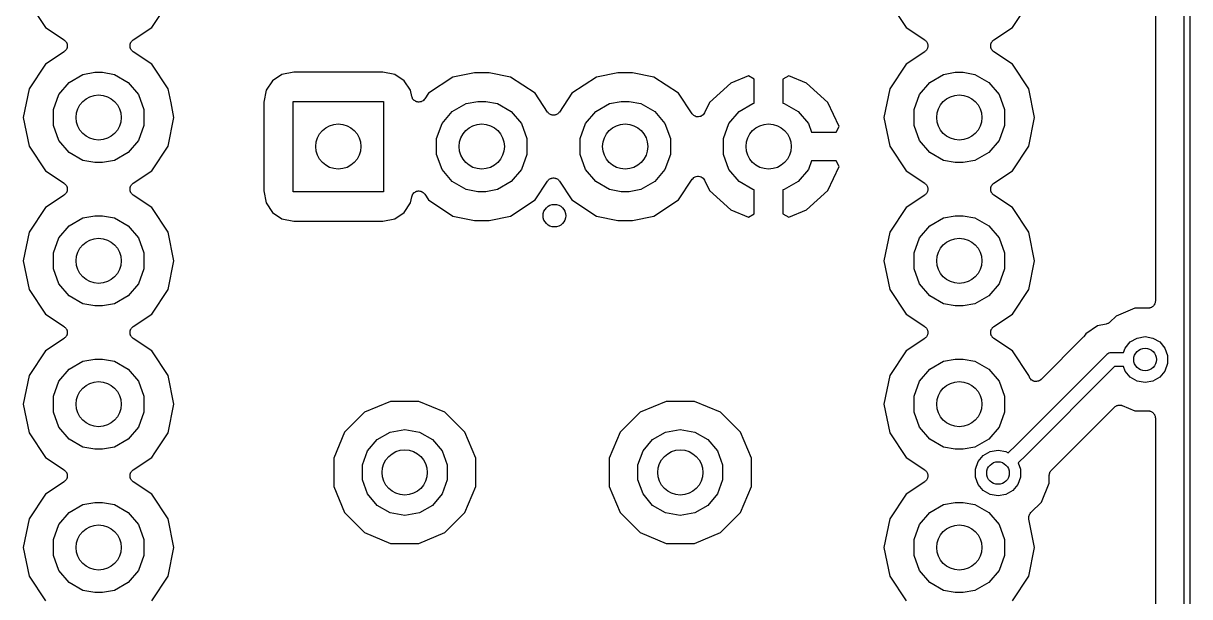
# Model space of a CAD drawing. Extents: x 202.7 to 262.5, y -125.5 to -33.7.
# Drawn here: x 241.85 to 262.5, y -100.9 to -90.74 of the extents above; entities that cross this region are included whole.
import ezdxf

# ---------------------------------------------------------------- set-up
doc = ezdxf.new("R2010")
doc.units = 0
doc.header["$MEASUREMENT"] = 0
doc.layers.add('BLACK', color=7, linetype='CONTINUOUS')

msp = doc.modelspace()

# ---------------------------------------------------------------- linework, layer by layer
at = {"layer": 'BLACK', "linetype": 'CONTINUOUS'}
for p, q in [((262.5, -43.7456), (262.5, -115.804)), ((262.4, -115.754), (262.4, -43.7949)), ((261.892, -72.517), (261.892, -95.6645)), ((241.948, -90.3804), (242.237, -90.813)), ((244.123, -90.813), (244.412, -90.3804)), ((257.188, -90.3804), (257.477, -90.813)), ((259.363, -90.813), (259.652, -90.3804)), ((242.237, -90.813), (242.568, -91.0344)), ((243.792, -91.0344), (244.123, -90.813)), ((257.477, -90.813), (257.808, -91.0344)), ((259.032, -91.0344), (259.363, -90.813)), ((242.568, -91.0344), (242.578, -91.044)), ((242.578, -91.044), (242.589, -91.0522)), ((242.589, -91.0522), (242.594, -91.0591)), ((242.594, -91.0591), (242.6, -91.0649)), ((242.6, -91.0649), (242.606, -91.0773)), ((242.606, -91.0773), (242.614, -91.0889)), ((243.746, -91.0889), (243.754, -91.0773)), ((243.754, -91.0773), (243.76, -91.0649)), ((243.76, -91.0649), (243.766, -91.0591)), ((243.766, -91.0591), (243.771, -91.0522)), ((243.771, -91.0522), (243.782, -91.044)), ((243.782, -91.044), (243.792, -91.0344)), ((257.808, -91.0344), (257.818, -91.044)), ((257.818, -91.044), (257.829, -91.0522)), ((257.829, -91.0522), (257.834, -91.0591)), ((257.834, -91.0591), (257.84, -91.0649)), ((257.84, -91.0649), (257.846, -91.0773)), ((257.846, -91.0773), (257.854, -91.0889)), ((258.986, -91.0889), (258.994, -91.0773)), ((258.994, -91.0773), (259, -91.0649)), ((259, -91.0649), (259.006, -91.0591)), ((259.006, -91.0591), (259.011, -91.0522)), ((259.011, -91.0522), (259.022, -91.044)), ((259.022, -91.044), (259.032, -91.0344)), ((242.568, -91.2456), (242.237, -91.467)), ((242.578, -91.236), (242.568, -91.2456)), ((242.589, -91.2278), (242.578, -91.236)), ((242.594, -91.2209), (242.589, -91.2278)), ((242.6, -91.2151), (242.594, -91.2209)), ((242.606, -91.2027), (242.6, -91.2151)), ((242.614, -91.1911), (242.606, -91.2027)), ((242.614, -91.0889), (242.616, -91.097)), ((242.616, -91.183), (242.614, -91.1911)), ((242.616, -91.097), (242.62, -91.1045)), ((242.62, -91.1755), (242.616, -91.183)), ((242.62, -91.1045), (242.621, -91.1182)), ((242.621, -91.1618), (242.62, -91.1755)), ((242.621, -91.1182), (242.624, -91.1317)), ((242.624, -91.1483), (242.621, -91.1618)), ((242.624, -91.1317), (242.624, -91.14)), ((242.624, -91.14), (242.624, -91.1483)), ((243.736, -91.1317), (243.739, -91.1182)), ((243.736, -91.14), (243.736, -91.1317)), ((243.736, -91.1483), (243.736, -91.14)), ((243.739, -91.1618), (243.736, -91.1483)), ((243.739, -91.1182), (243.74, -91.1045)), ((243.74, -91.1755), (243.739, -91.1618)), ((243.74, -91.1045), (243.744, -91.097)), ((243.744, -91.183), (243.74, -91.1755)), ((243.744, -91.097), (243.746, -91.0889)), ((243.746, -91.1911), (243.744, -91.183)), ((243.754, -91.2027), (243.746, -91.1911)), ((243.76, -91.2151), (243.754, -91.2027)), ((243.766, -91.2209), (243.76, -91.2151)), ((243.771, -91.2278), (243.766, -91.2209)), ((243.782, -91.236), (243.771, -91.2278)), ((243.792, -91.2456), (243.782, -91.236)), ((244.123, -91.467), (243.792, -91.2456)), ((257.808, -91.2456), (257.477, -91.467)), ((257.818, -91.236), (257.808, -91.2456)), ((257.829, -91.2278), (257.818, -91.236)), ((257.834, -91.2209), (257.829, -91.2278)), ((257.84, -91.2151), (257.834, -91.2209)), ((257.846, -91.2027), (257.84, -91.2151)), ((257.854, -91.1911), (257.846, -91.2027)), ((257.854, -91.0889), (257.856, -91.097)), ((257.856, -91.183), (257.854, -91.1911)), ((257.856, -91.097), (257.86, -91.1045)), ((257.86, -91.1755), (257.856, -91.183)), ((257.86, -91.1045), (257.861, -91.1182)), ((257.861, -91.1618), (257.86, -91.1755)), ((257.861, -91.1182), (257.864, -91.1317)), ((257.864, -91.1483), (257.861, -91.1618)), ((257.864, -91.1317), (257.864, -91.14)), ((257.864, -91.14), (257.864, -91.1483)), ((258.976, -91.1317), (258.979, -91.1182)), ((258.976, -91.14), (258.976, -91.1317)), ((258.976, -91.1483), (258.976, -91.14)), ((258.979, -91.1618), (258.976, -91.1483)), ((258.979, -91.1182), (258.98, -91.1045)), ((258.98, -91.1755), (258.979, -91.1618)), ((258.98, -91.1045), (258.984, -91.097)), ((258.984, -91.183), (258.98, -91.1755)), ((258.984, -91.097), (258.986, -91.0889)), ((258.986, -91.1911), (258.984, -91.183)), ((258.994, -91.2027), (258.986, -91.1911)), ((259, -91.2151), (258.994, -91.2027)), ((259.006, -91.2209), (259, -91.2151)), ((259.011, -91.2278), (259.006, -91.2209)), ((259.022, -91.236), (259.011, -91.2278)), ((259.032, -91.2456), (259.022, -91.236)), ((259.363, -91.467), (259.032, -91.2456)), ((242.237, -91.467), (241.948, -91.8996)), ((244.412, -91.8996), (244.123, -91.467)), ((257.477, -91.467), (257.188, -91.8996)), ((259.652, -91.8996), (259.363, -91.467)), ((242.658, -91.7877), (242.902, -91.6466)), ((242.902, -91.6466), (243.11, -91.61)), ((243.11, -91.61), (243.25, -91.61)), ((243.25, -91.61), (243.458, -91.6466)), ((243.458, -91.6466), (243.702, -91.7877)), ((246.426, -91.6465), (246.258, -91.7588)), ((246.637, -91.6046), (246.426, -91.6465)), ((248.211, -91.6046), (246.637, -91.6046)), ((248.422, -91.6465), (248.211, -91.6046)), ((248.59, -91.7588), (248.422, -91.6465)), ((249.454, -91.6929), (249.021, -91.982)), ((249.835, -91.617), (249.454, -91.6929)), ((250.093, -91.617), (249.835, -91.617)), ((250.474, -91.6929), (250.093, -91.617)), ((250.907, -91.982), (250.474, -91.6929)), ((251.994, -91.6929), (251.561, -91.982)), ((252.375, -91.617), (251.994, -91.6929)), ((252.633, -91.617), (252.375, -91.617)), ((253.014, -91.6929), (252.633, -91.617)), ((253.447, -91.982), (253.014, -91.6929)), ((254.687, -91.6738), (254.376, -91.8029)), ((254.79, -91.7302), (254.687, -91.6738)), ((255.401, -91.6738), (255.298, -91.7302)), ((255.712, -91.8029), (255.401, -91.6738)), ((257.898, -91.7877), (258.142, -91.6466)), ((258.142, -91.6466), (258.35, -91.61)), ((258.35, -91.61), (258.49, -91.61)), ((258.49, -91.61), (258.698, -91.6466)), ((258.698, -91.6466), (258.942, -91.7877)), ((241.948, -91.8996), (241.846, -92.41)), ((242.476, -92.0038), (242.658, -91.7877)), ((243.702, -91.7877), (243.884, -92.0038)), ((244.462, -92.1498), (244.412, -91.8996)), ((246.258, -91.7588), (246.145, -91.9268)), ((248.703, -91.9268), (248.59, -91.7588)), ((254.376, -91.8029), (253.996, -92.147)), ((254.79, -92.1574), (254.79, -91.7302)), ((255.298, -91.7302), (255.298, -92.1574)), ((256.092, -92.147), (255.712, -91.8029)), ((257.188, -91.8996), (257.086, -92.41)), ((257.716, -92.0038), (257.898, -91.7877)), ((258.942, -91.7877), (259.124, -92.0038)), ((259.754, -92.41), (259.652, -91.8996)), ((242.38, -92.2689), (242.476, -92.0038)), ((243.884, -92.0038), (243.98, -92.2689)), ((246.145, -91.9268), (246.104, -92.1375)), ((248.724, -92.0359), (248.703, -91.9268)), ((248.73, -92.0513), (248.724, -92.0359)), ((248.735, -92.0673), (248.73, -92.0513)), ((248.738, -92.0718), (248.735, -92.0673)), ((248.74, -92.077), (248.738, -92.0718)), ((248.751, -92.0895), (248.74, -92.077)), ((248.761, -92.1028), (248.751, -92.0895)), ((248.766, -92.106), (248.761, -92.1028)), ((248.769, -92.1102), (248.766, -92.106)), ((248.784, -92.1181), (248.769, -92.1102)), ((248.924, -92.1135), (248.909, -92.1209)), ((248.928, -92.1095), (248.924, -92.1135)), ((248.933, -92.1066), (248.928, -92.1095)), ((248.943, -92.0937), (248.933, -92.1066)), ((248.954, -92.0817), (248.943, -92.0937)), ((249.021, -91.982), (248.954, -92.0817)), ((251.128, -92.3133), (250.907, -91.982)), ((251.561, -91.982), (251.34, -92.3133)), ((253.689, -92.3447), (253.447, -91.982)), ((257.62, -92.2689), (257.716, -92.0038)), ((259.124, -92.0038), (259.22, -92.2689)), ((242.38, -92.5511), (242.38, -92.2689)), ((243.98, -92.2689), (243.98, -92.5511)), ((244.514, -92.41), (244.462, -92.1498)), ((246.104, -92.1375), (246.104, -93.7125)), ((246.624, -93.725), (246.624, -92.125)), ((246.624, -92.125), (248.224, -92.125)), ((248.224, -92.125), (248.224, -93.725)), ((248.798, -92.1274), (248.784, -92.1181)), ((248.803, -92.1287), (248.798, -92.1274)), ((248.808, -92.1314), (248.803, -92.1287)), ((248.824, -92.1339), (248.808, -92.1314)), ((248.84, -92.1378), (248.824, -92.1339)), ((248.846, -92.1372), (248.84, -92.1378)), ((248.852, -92.1381), (248.846, -92.1372)), ((248.868, -92.1348), (248.852, -92.1381)), ((248.884, -92.133), (248.868, -92.1348)), ((248.889, -92.1306), (248.884, -92.133)), ((248.895, -92.1295), (248.889, -92.1306)), ((248.909, -92.1209), (248.895, -92.1295)), ((249.26, -92.5188), (249.442, -92.3027)), ((249.442, -92.3027), (249.686, -92.1616)), ((249.686, -92.1616), (249.894, -92.125)), ((249.894, -92.125), (250.034, -92.125)), ((250.034, -92.125), (250.242, -92.1616)), ((250.242, -92.1616), (250.486, -92.3027)), ((250.486, -92.3027), (250.668, -92.5188)), ((251.138, -92.3233), (251.128, -92.3133)), ((251.146, -92.3345), (251.138, -92.3233)), ((251.33, -92.3233), (251.322, -92.3345)), ((251.34, -92.3133), (251.33, -92.3233)), ((251.8, -92.5188), (251.982, -92.3027)), ((251.982, -92.3027), (252.226, -92.1616)), ((252.226, -92.1616), (252.434, -92.125)), ((252.434, -92.125), (252.574, -92.125)), ((252.574, -92.125), (252.782, -92.1616)), ((252.782, -92.1616), (253.026, -92.3027)), ((253.026, -92.3027), (253.208, -92.5188)), ((253.996, -92.147), (253.91, -92.3284)), ((254.34, -92.5188), (254.522, -92.3027)), ((254.522, -92.3027), (254.766, -92.1616)), ((254.766, -92.1616), (254.79, -92.1574)), ((255.298, -92.1574), (255.322, -92.1616)), ((255.322, -92.1616), (255.566, -92.3027)), ((255.566, -92.3027), (255.748, -92.5188)), ((256.293, -92.5718), (256.092, -92.147)), ((257.62, -92.5511), (257.62, -92.2689)), ((259.22, -92.2689), (259.22, -92.5511)), ((241.846, -92.41), (241.948, -92.9204)), ((244.412, -92.9204), (244.514, -92.41)), ((249.164, -92.7839), (249.26, -92.5188)), ((250.668, -92.5188), (250.764, -92.7839)), ((251.153, -92.3391), (251.146, -92.3345)), ((251.159, -92.3452), (251.153, -92.3391)), ((251.171, -92.3513), (251.159, -92.3452)), ((251.183, -92.359), (251.171, -92.3513)), ((251.191, -92.361), (251.183, -92.359)), ((251.198, -92.3647), (251.191, -92.361)), ((251.212, -92.3662), (251.198, -92.3647)), ((251.226, -92.3695), (251.212, -92.3662)), ((251.234, -92.3686), (251.226, -92.3695)), ((251.242, -92.3695), (251.234, -92.3686)), ((251.256, -92.3662), (251.242, -92.3695)), ((251.27, -92.3647), (251.256, -92.3662)), ((251.277, -92.361), (251.27, -92.3647)), ((251.285, -92.359), (251.277, -92.361)), ((251.297, -92.3513), (251.285, -92.359)), ((251.309, -92.3452), (251.297, -92.3513)), ((251.315, -92.3391), (251.309, -92.3452)), ((251.322, -92.3345), (251.315, -92.3391)), ((251.704, -92.7839), (251.8, -92.5188)), ((253.208, -92.5188), (253.304, -92.7839)), ((253.69, -92.3454), (253.689, -92.3447)), ((253.69, -92.3464), (253.69, -92.3454)), ((253.705, -92.3613), (253.69, -92.3464)), ((253.72, -92.3765), (253.705, -92.3613)), ((253.721, -92.377), (253.72, -92.3765)), ((253.722, -92.3777), (253.721, -92.377)), ((253.741, -92.3867), (253.722, -92.3777)), ((253.759, -92.396), (253.741, -92.3867)), ((253.76, -92.3961), (253.759, -92.396)), ((253.761, -92.3966), (253.76, -92.3961)), ((253.782, -92.3985), (253.761, -92.3966)), ((253.803, -92.4008), (253.782, -92.3985)), ((253.804, -92.4006), (253.803, -92.4008)), ((253.805, -92.4007), (253.804, -92.4006)), ((253.826, -92.3954), (253.805, -92.4007)), ((253.846, -92.3904), (253.826, -92.3954)), ((253.847, -92.3898), (253.846, -92.3904)), ((253.848, -92.3895), (253.847, -92.3898)), ((253.865, -92.3775), (253.848, -92.3895)), ((253.883, -92.3658), (253.865, -92.3775)), ((253.884, -92.3644), (253.883, -92.365)), ((253.883, -92.365), (253.883, -92.3658)), ((253.896, -92.3473), (253.884, -92.3644)), ((253.909, -92.3303), (253.896, -92.3473)), ((253.91, -92.3284), (253.909, -92.3293)), ((253.909, -92.3293), (253.909, -92.3303)), ((254.244, -92.7839), (254.34, -92.5188)), ((255.748, -92.5188), (255.803, -92.671)), ((257.086, -92.41), (257.188, -92.9204)), ((259.652, -92.9204), (259.754, -92.41)), ((242.476, -92.8162), (242.38, -92.5511)), ((243.98, -92.5511), (243.884, -92.8162)), ((255.803, -92.671), (256.239, -92.671)), ((256.239, -92.671), (256.293, -92.5718)), ((257.716, -92.8162), (257.62, -92.5511)), ((259.22, -92.5511), (259.124, -92.8162)), ((241.948, -92.9204), (242.237, -93.353)), ((242.658, -93.0323), (242.476, -92.8162)), ((243.884, -92.8162), (243.702, -93.0323)), ((244.123, -93.353), (244.412, -92.9204)), ((249.164, -93.0661), (249.164, -92.7839)), ((250.764, -92.7839), (250.764, -93.0661)), ((251.704, -93.0661), (251.704, -92.7839)), ((253.304, -92.7839), (253.304, -93.0661)), ((254.244, -93.0661), (254.244, -92.7839)), ((257.188, -92.9204), (257.477, -93.353)), ((257.898, -93.0323), (257.716, -92.8162)), ((259.124, -92.8162), (258.942, -93.0323)), ((259.363, -93.353), (259.652, -92.9204)), ((242.902, -93.1734), (242.658, -93.0323)), ((243.702, -93.0323), (243.458, -93.1734)), ((249.26, -93.3312), (249.164, -93.0661)), ((250.764, -93.0661), (250.668, -93.3312)), ((251.8, -93.3312), (251.704, -93.0661)), ((253.304, -93.0661), (253.208, -93.3312)), ((254.34, -93.3312), (254.244, -93.0661)), ((258.142, -93.1734), (257.898, -93.0323)), ((258.942, -93.0323), (258.698, -93.1734)), ((242.237, -93.353), (242.568, -93.5744)), ((243.11, -93.21), (242.902, -93.1734)), ((243.25, -93.21), (243.11, -93.21)), ((243.458, -93.1734), (243.25, -93.21)), ((243.792, -93.5744), (244.123, -93.353)), ((249.442, -93.5473), (249.26, -93.3312)), ((250.668, -93.3312), (250.486, -93.5473)), ((251.982, -93.5473), (251.8, -93.3312)), ((253.208, -93.3312), (253.026, -93.5473)), ((254.522, -93.5473), (254.34, -93.3312)), ((255.748, -93.3312), (255.566, -93.5473)), ((255.803, -93.179), (255.748, -93.3312)), ((256.239, -93.179), (255.803, -93.179)), ((256.092, -93.703), (256.293, -93.2782)), ((256.293, -93.2782), (256.239, -93.179)), ((257.477, -93.353), (257.808, -93.5744)), ((258.35, -93.21), (258.142, -93.1734)), ((258.49, -93.21), (258.35, -93.21)), ((258.698, -93.1734), (258.49, -93.21)), ((259.032, -93.5744), (259.363, -93.353)), ((249.686, -93.6884), (249.442, -93.5473)), ((250.486, -93.5473), (250.242, -93.6884)), ((250.907, -93.868), (251.128, -93.5367)), ((251.128, -93.5367), (251.138, -93.5267)), ((251.138, -93.5267), (251.146, -93.5155)), ((251.146, -93.5155), (251.153, -93.5109)), ((251.153, -93.5109), (251.159, -93.5048)), ((251.159, -93.5048), (251.171, -93.4987)), ((251.171, -93.4987), (251.183, -93.491)), ((251.183, -93.491), (251.191, -93.489)), ((251.191, -93.489), (251.198, -93.4853)), ((251.198, -93.4853), (251.212, -93.4838)), ((251.212, -93.4838), (251.226, -93.4805)), ((251.226, -93.4805), (251.234, -93.4814)), ((251.234, -93.4814), (251.242, -93.4805)), ((251.242, -93.4805), (251.256, -93.4838)), ((251.256, -93.4838), (251.27, -93.4853)), ((251.27, -93.4853), (251.277, -93.489)), ((251.277, -93.489), (251.285, -93.491)), ((251.285, -93.491), (251.297, -93.4987)), ((251.297, -93.4987), (251.309, -93.5048)), ((251.309, -93.5048), (251.315, -93.5109)), ((251.315, -93.5109), (251.322, -93.5155)), ((251.322, -93.5155), (251.33, -93.5267)), ((251.33, -93.5267), (251.34, -93.5367)), ((251.34, -93.5367), (251.561, -93.868)), ((252.226, -93.6884), (251.982, -93.5473)), ((253.026, -93.5473), (252.782, -93.6884)), ((253.447, -93.868), (253.689, -93.5053)), ((253.689, -93.5053), (253.69, -93.5046)), ((253.69, -93.5036), (253.705, -93.4887)), ((253.69, -93.5046), (253.69, -93.5036)), ((253.705, -93.4887), (253.72, -93.4735)), ((253.72, -93.4735), (253.721, -93.473)), ((253.721, -93.473), (253.722, -93.4723)), ((253.722, -93.4723), (253.741, -93.4633)), ((253.741, -93.4633), (253.759, -93.454)), ((253.759, -93.454), (253.76, -93.4539)), ((253.76, -93.4539), (253.761, -93.4534)), ((253.761, -93.4534), (253.782, -93.4515)), ((253.782, -93.4515), (253.803, -93.4492)), ((253.803, -93.4492), (253.804, -93.4494)), ((253.804, -93.4494), (253.805, -93.4493)), ((253.805, -93.4493), (253.826, -93.4546)), ((253.826, -93.4546), (253.846, -93.4596)), ((253.846, -93.4596), (253.847, -93.4602)), ((253.847, -93.4602), (253.848, -93.4605)), ((253.848, -93.4605), (253.865, -93.4725)), ((253.865, -93.4725), (253.883, -93.4842)), ((253.883, -93.4842), (253.883, -93.485)), ((253.883, -93.485), (253.884, -93.4856)), ((253.884, -93.4856), (253.896, -93.5027)), ((253.896, -93.5027), (253.909, -93.5197)), ((253.909, -93.5197), (253.909, -93.5207)), ((253.909, -93.5207), (253.91, -93.5216)), ((253.91, -93.5216), (253.996, -93.703)), ((254.766, -93.6884), (254.522, -93.5473)), ((255.566, -93.5473), (255.322, -93.6884)), ((242.568, -93.5744), (242.578, -93.584)), ((242.578, -93.584), (242.589, -93.5922)), ((242.589, -93.7678), (242.578, -93.776)), ((242.589, -93.5922), (242.594, -93.5991)), ((242.594, -93.7609), (242.589, -93.7678)), ((242.594, -93.5991), (242.6, -93.6049)), ((242.6, -93.7551), (242.594, -93.7609)), ((242.6, -93.6049), (242.606, -93.6173)), ((242.606, -93.7427), (242.6, -93.7551)), ((242.606, -93.6173), (242.614, -93.6289)), ((242.614, -93.7311), (242.606, -93.7427)), ((242.614, -93.6289), (242.616, -93.637)), ((242.616, -93.723), (242.614, -93.7311)), ((242.616, -93.637), (242.62, -93.6445)), ((242.62, -93.7155), (242.616, -93.723)), ((242.62, -93.6445), (242.621, -93.6582)), ((242.621, -93.7018), (242.62, -93.7155)), ((242.621, -93.6582), (242.624, -93.6717)), ((242.624, -93.6883), (242.621, -93.7018)), ((242.624, -93.6717), (242.624, -93.68)), ((242.624, -93.68), (242.624, -93.6883)), ((243.736, -93.6717), (243.739, -93.6582)), ((243.736, -93.68), (243.736, -93.6717)), ((243.736, -93.6883), (243.736, -93.68)), ((243.739, -93.7018), (243.736, -93.6883)), ((243.739, -93.6582), (243.74, -93.6445)), ((243.74, -93.7155), (243.739, -93.7018)), ((243.74, -93.6445), (243.744, -93.637)), ((243.744, -93.723), (243.74, -93.7155)), ((243.744, -93.637), (243.746, -93.6289)), ((243.746, -93.7311), (243.744, -93.723)), ((243.746, -93.6289), (243.754, -93.6173)), ((243.754, -93.7427), (243.746, -93.7311)), ((243.754, -93.6173), (243.76, -93.6049)), ((243.76, -93.7551), (243.754, -93.7427)), ((243.76, -93.6049), (243.766, -93.5991)), ((243.766, -93.7609), (243.76, -93.7551)), ((243.766, -93.5991), (243.771, -93.5922)), ((243.771, -93.7678), (243.766, -93.7609)), ((243.771, -93.5922), (243.782, -93.584)), ((243.782, -93.776), (243.771, -93.7678)), ((243.782, -93.584), (243.792, -93.5744)), ((246.104, -93.7125), (246.145, -93.9232)), ((248.224, -93.725), (246.624, -93.725)), ((248.74, -93.773), (248.751, -93.7605)), ((248.751, -93.7605), (248.761, -93.7472)), ((248.761, -93.7472), (248.766, -93.744)), ((248.766, -93.744), (248.769, -93.7398)), ((248.769, -93.7398), (248.784, -93.7319)), ((248.784, -93.7319), (248.798, -93.7226)), ((248.798, -93.7226), (248.803, -93.7213)), ((248.803, -93.7213), (248.808, -93.7186)), ((248.808, -93.7186), (248.824, -93.7161)), ((248.824, -93.7161), (248.84, -93.7122)), ((248.84, -93.7122), (248.846, -93.7128)), ((248.846, -93.7128), (248.852, -93.7119)), ((248.852, -93.7119), (248.868, -93.7152)), ((248.868, -93.7152), (248.884, -93.717)), ((248.884, -93.717), (248.889, -93.7194)), ((248.889, -93.7194), (248.895, -93.7205)), ((248.895, -93.7205), (248.909, -93.7291)), ((248.909, -93.7291), (248.924, -93.7365)), ((248.924, -93.7365), (248.928, -93.7405)), ((248.928, -93.7405), (248.933, -93.7434)), ((248.933, -93.7434), (248.943, -93.7563)), ((248.943, -93.7563), (248.954, -93.7683)), ((248.954, -93.7683), (249.021, -93.868)), ((249.894, -93.725), (249.686, -93.6884)), ((250.034, -93.725), (249.894, -93.725)), ((250.242, -93.6884), (250.034, -93.725)), ((252.434, -93.725), (252.226, -93.6884)), ((252.574, -93.725), (252.434, -93.725)), ((252.782, -93.6884), (252.574, -93.725)), ((253.996, -93.703), (254.376, -94.0471)), ((254.79, -93.6926), (254.766, -93.6884)), ((254.79, -94.1198), (254.79, -93.6926)), ((255.322, -93.6884), (255.298, -93.6926)), ((255.298, -93.6926), (255.298, -94.1198)), ((255.712, -94.0471), (256.092, -93.703)), ((257.808, -93.5744), (257.818, -93.584)), ((257.818, -93.584), (257.829, -93.5922)), ((257.829, -93.7678), (257.818, -93.776)), ((257.829, -93.5922), (257.834, -93.5991)), ((257.834, -93.7609), (257.829, -93.7678)), ((257.834, -93.5991), (257.84, -93.6049)), ((257.84, -93.7551), (257.834, -93.7609)), ((257.84, -93.6049), (257.846, -93.6173)), ((257.846, -93.7427), (257.84, -93.7551)), ((257.846, -93.6173), (257.854, -93.6289)), ((257.854, -93.7311), (257.846, -93.7427)), ((257.854, -93.6289), (257.856, -93.637)), ((257.856, -93.723), (257.854, -93.7311)), ((257.856, -93.637), (257.86, -93.6445)), ((257.86, -93.7155), (257.856, -93.723)), ((257.86, -93.6445), (257.861, -93.6582)), ((257.861, -93.7018), (257.86, -93.7155)), ((257.861, -93.6582), (257.864, -93.6717)), ((257.864, -93.6883), (257.861, -93.7018)), ((257.864, -93.6717), (257.864, -93.68)), ((257.864, -93.68), (257.864, -93.6883)), ((258.976, -93.6717), (258.979, -93.6582)), ((258.976, -93.68), (258.976, -93.6717)), ((258.976, -93.6883), (258.976, -93.68)), ((258.979, -93.7018), (258.976, -93.6883)), ((258.979, -93.6582), (258.98, -93.6445)), ((258.98, -93.7155), (258.979, -93.7018)), ((258.98, -93.6445), (258.984, -93.637)), ((258.984, -93.723), (258.98, -93.7155)), ((258.984, -93.637), (258.986, -93.6289)), ((258.986, -93.7311), (258.984, -93.723)), ((258.986, -93.6289), (258.994, -93.6173)), ((258.994, -93.7427), (258.986, -93.7311)), ((258.994, -93.6173), (259, -93.6049)), ((259, -93.7551), (258.994, -93.7427)), ((259, -93.6049), (259.006, -93.5991)), ((259.006, -93.7609), (259, -93.7551)), ((259.006, -93.5991), (259.011, -93.5922)), ((259.011, -93.7678), (259.006, -93.7609)), ((259.011, -93.5922), (259.022, -93.584)), ((259.022, -93.776), (259.011, -93.7678)), ((259.022, -93.584), (259.032, -93.5744)), ((242.568, -93.7856), (242.237, -94.007)), ((242.578, -93.776), (242.568, -93.7856)), ((243.792, -93.7856), (243.782, -93.776)), ((244.123, -94.007), (243.792, -93.7856)), ((246.145, -93.9232), (246.258, -94.0912)), ((248.59, -94.0912), (248.703, -93.9232)), ((248.703, -93.9232), (248.724, -93.8141)), ((248.724, -93.8141), (248.73, -93.7986)), ((248.73, -93.7986), (248.735, -93.7827)), ((248.735, -93.7827), (248.738, -93.7782)), ((248.738, -93.7782), (248.74, -93.773)), ((249.021, -93.868), (249.454, -94.1571)), ((250.474, -94.1571), (250.907, -93.868)), ((251.561, -93.868), (251.994, -94.1571)), ((253.014, -94.1571), (253.447, -93.868)), ((257.808, -93.7856), (257.477, -94.007)), ((257.818, -93.776), (257.808, -93.7856)), ((259.032, -93.7856), (259.022, -93.776)), ((259.363, -94.007), (259.032, -93.7856)), ((242.237, -94.007), (241.948, -94.4396)), ((242.902, -94.1866), (243.11, -94.15)), ((243.11, -94.15), (243.25, -94.15)), ((243.25, -94.15), (243.458, -94.1866)), ((244.412, -94.4396), (244.123, -94.007)), ((246.258, -94.0912), (246.426, -94.2035)), ((248.422, -94.2035), (248.59, -94.0912)), ((249.454, -94.1571), (249.835, -94.233)), ((250.093, -94.233), (250.474, -94.1571)), ((251.994, -94.1571), (252.375, -94.233)), ((252.633, -94.233), (253.014, -94.1571)), ((254.376, -94.0471), (254.687, -94.1762)), ((254.687, -94.1762), (254.79, -94.1198)), ((255.298, -94.1198), (255.401, -94.1762)), ((255.401, -94.1762), (255.712, -94.0471)), ((257.477, -94.007), (257.188, -94.4396)), ((258.142, -94.1866), (258.35, -94.15)), ((258.35, -94.15), (258.49, -94.15)), ((258.49, -94.15), (258.698, -94.1866)), ((259.652, -94.4396), (259.363, -94.007)), ((242.476, -94.5438), (242.658, -94.3277)), ((242.658, -94.3277), (242.902, -94.1866)), ((243.458, -94.1866), (243.702, -94.3277)), ((243.702, -94.3277), (243.884, -94.5438)), ((246.426, -94.2035), (246.637, -94.2454)), ((246.637, -94.2454), (248.211, -94.2454)), ((248.211, -94.2454), (248.422, -94.2035)), ((249.835, -94.233), (250.093, -94.233)), ((252.375, -94.233), (252.633, -94.233)), ((257.716, -94.5438), (257.898, -94.3277)), ((257.898, -94.3277), (258.142, -94.1866)), ((258.698, -94.1866), (258.942, -94.3277)), ((258.942, -94.3277), (259.124, -94.5438)), ((241.948, -94.4396), (241.846, -94.95)), ((242.38, -94.8089), (242.476, -94.5438)), ((243.884, -94.5438), (243.98, -94.8089)), ((244.514, -94.95), (244.412, -94.4396)), ((257.188, -94.4396), (257.086, -94.95)), ((257.62, -94.8089), (257.716, -94.5438)), ((259.124, -94.5438), (259.22, -94.8089)), ((259.754, -94.95), (259.652, -94.4396)), ((241.846, -94.95), (241.948, -95.4604)), ((242.38, -95.0911), (242.38, -94.8089)), ((243.98, -94.8089), (243.98, -95.0911)), ((244.412, -95.4604), (244.514, -94.95)), ((257.086, -94.95), (257.188, -95.4604)), ((257.62, -95.0911), (257.62, -94.8089)), ((259.22, -94.8089), (259.22, -95.0911)), ((259.652, -95.4604), (259.754, -94.95)), ((242.476, -95.3562), (242.38, -95.0911)), ((243.98, -95.0911), (243.884, -95.3562)), ((257.716, -95.3562), (257.62, -95.0911)), ((259.22, -95.0911), (259.124, -95.3562)), ((242.658, -95.5723), (242.476, -95.3562)), ((243.884, -95.3562), (243.702, -95.5723)), ((257.898, -95.5723), (257.716, -95.3562)), ((259.124, -95.3562), (258.942, -95.5723)), ((241.948, -95.4604), (242.237, -95.893)), ((242.902, -95.7134), (242.658, -95.5723)), ((243.702, -95.5723), (243.458, -95.7134)), ((244.123, -95.893), (244.412, -95.4604)), ((257.188, -95.4604), (257.477, -95.893)), ((258.142, -95.7134), (257.898, -95.5723)), ((258.942, -95.5723), (258.698, -95.7134)), ((259.363, -95.893), (259.652, -95.4604)), ((243.11, -95.75), (242.902, -95.7134)), ((243.25, -95.75), (243.11, -95.75)), ((243.458, -95.7134), (243.25, -95.75)), ((258.35, -95.75), (258.142, -95.7134)), ((258.49, -95.75), (258.35, -95.75)), ((258.698, -95.7134), (258.49, -95.75)), ((261.529, -95.7915), (261.196, -95.9297)), ((261.765, -95.7915), (261.529, -95.7915)), ((261.776, -95.7895), (261.765, -95.7915)), ((261.787, -95.7895), (261.776, -95.7895)), ((261.797, -95.7857), (261.787, -95.7895)), ((261.808, -95.7838), (261.797, -95.7857)), ((261.818, -95.7783), (261.808, -95.7838)), ((261.828, -95.7745), (261.818, -95.7783)), ((261.837, -95.7673), (261.828, -95.7745)), ((261.847, -95.7618), (261.837, -95.7673)), ((261.854, -95.7533), (261.847, -95.7618)), ((261.862, -95.7461), (261.854, -95.7533)), ((261.868, -95.7365), (261.862, -95.7461)), ((261.875, -95.728), (261.868, -95.7365)), ((261.879, -95.7175), (261.875, -95.728)), ((261.884, -95.7079), (261.879, -95.7175)), ((261.886, -95.697), (261.884, -95.7079)), ((261.89, -95.6865), (261.886, -95.697)), ((261.892, -95.6645), (261.89, -95.6754)), ((261.89, -95.6754), (261.89, -95.6865)), ((242.237, -95.893), (242.568, -96.1144)), ((243.792, -96.1144), (244.123, -95.893)), ((257.477, -95.893), (257.808, -96.1144)), ((259.032, -96.1144), (259.363, -95.893)), ((261.087, -96.0382), (261.075, -96.0469)), ((261.196, -95.9297), (261.087, -96.0382)), ((242.568, -96.1144), (242.578, -96.124)), ((242.578, -96.124), (242.589, -96.1322)), ((242.589, -96.1322), (242.594, -96.1391)), ((242.594, -96.1391), (242.6, -96.1449)), ((242.6, -96.1449), (242.606, -96.1573)), ((242.606, -96.1573), (242.614, -96.1689)), ((242.614, -96.1689), (242.616, -96.177)), ((242.616, -96.177), (242.62, -96.1845)), ((242.62, -96.1845), (242.621, -96.1982)), ((242.621, -96.2418), (242.62, -96.2555)), ((242.621, -96.1982), (242.624, -96.2117)), ((242.624, -96.2283), (242.621, -96.2418)), ((242.624, -96.2117), (242.624, -96.22)), ((242.624, -96.22), (242.624, -96.2283)), ((243.736, -96.2117), (243.739, -96.1982)), ((243.736, -96.22), (243.736, -96.2117)), ((243.736, -96.2283), (243.736, -96.22)), ((243.739, -96.2418), (243.736, -96.2283)), ((243.739, -96.1982), (243.74, -96.1845)), ((243.74, -96.2555), (243.739, -96.2418)), ((243.74, -96.1845), (243.744, -96.177)), ((243.744, -96.177), (243.746, -96.1689)), ((243.746, -96.1689), (243.754, -96.1573)), ((243.754, -96.1573), (243.76, -96.1449)), ((243.76, -96.1449), (243.766, -96.1391)), ((243.766, -96.1391), (243.771, -96.1322)), ((243.771, -96.1322), (243.782, -96.124)), ((243.782, -96.124), (243.792, -96.1144)), ((257.808, -96.1144), (257.818, -96.124)), ((257.818, -96.124), (257.829, -96.1322)), ((257.829, -96.1322), (257.834, -96.1391)), ((257.834, -96.1391), (257.84, -96.1449)), ((257.84, -96.1449), (257.846, -96.1573)), ((257.846, -96.1573), (257.854, -96.1689)), ((257.854, -96.1689), (257.856, -96.177)), ((257.856, -96.177), (257.86, -96.1845)), ((257.86, -96.1845), (257.861, -96.1982)), ((257.861, -96.2418), (257.86, -96.2555)), ((257.861, -96.1982), (257.864, -96.2117)), ((257.864, -96.2283), (257.861, -96.2418)), ((257.864, -96.2117), (257.864, -96.22)), ((257.864, -96.22), (257.864, -96.2283)), ((258.976, -96.2117), (258.979, -96.1982)), ((258.976, -96.22), (258.976, -96.2117)), ((258.976, -96.2283), (258.976, -96.22)), ((258.979, -96.2418), (258.976, -96.2283)), ((258.979, -96.1982), (258.98, -96.1845)), ((258.98, -96.2555), (258.979, -96.2418)), ((258.98, -96.1845), (258.984, -96.177)), ((258.984, -96.177), (258.986, -96.1689)), ((258.986, -96.1689), (258.994, -96.1573)), ((258.994, -96.1573), (259, -96.1449)), ((259, -96.1449), (259.006, -96.1391)), ((259.006, -96.1391), (259.011, -96.1322)), ((259.011, -96.1322), (259.022, -96.124)), ((259.022, -96.124), (259.032, -96.1144)), ((260.661, -96.2431), (260.632, -96.2856)), ((260.87, -96.1032), (260.661, -96.2431)), ((261.022, -96.0729), (260.87, -96.1032)), ((261.036, -96.0674), (261.022, -96.0729)), ((261.051, -96.0635), (261.036, -96.0674)), ((261.057, -96.0595), (261.051, -96.0635)), ((261.063, -96.0569), (261.057, -96.0595)), ((261.075, -96.0469), (261.063, -96.0569)), ((242.568, -96.3256), (242.237, -96.547)), ((242.578, -96.316), (242.568, -96.3256)), ((242.589, -96.3078), (242.578, -96.316)), ((242.594, -96.3009), (242.589, -96.3078)), ((242.6, -96.2951), (242.594, -96.3009)), ((242.606, -96.2827), (242.6, -96.2951)), ((242.614, -96.2711), (242.606, -96.2827)), ((242.616, -96.263), (242.614, -96.2711)), ((242.62, -96.2555), (242.616, -96.263)), ((243.744, -96.263), (243.74, -96.2555)), ((243.746, -96.2711), (243.744, -96.263)), ((243.754, -96.2827), (243.746, -96.2711)), ((243.76, -96.2951), (243.754, -96.2827)), ((243.766, -96.3009), (243.76, -96.2951)), ((243.771, -96.3078), (243.766, -96.3009)), ((243.782, -96.316), (243.771, -96.3078)), ((243.792, -96.3256), (243.782, -96.316)), ((244.123, -96.547), (243.792, -96.3256)), ((257.808, -96.3256), (257.477, -96.547)), ((257.818, -96.316), (257.808, -96.3256)), ((257.829, -96.3078), (257.818, -96.316)), ((257.834, -96.3009), (257.829, -96.3078)), ((257.84, -96.2951), (257.834, -96.3009)), ((257.846, -96.2827), (257.84, -96.2951)), ((257.854, -96.2711), (257.846, -96.2827)), ((257.856, -96.263), (257.854, -96.2711)), ((257.86, -96.2555), (257.856, -96.263)), ((258.984, -96.263), (258.98, -96.2555)), ((258.986, -96.2711), (258.984, -96.263)), ((258.994, -96.2827), (258.986, -96.2711)), ((259, -96.2951), (258.994, -96.2827)), ((259.006, -96.3009), (259, -96.2951)), ((259.011, -96.3078), (259.006, -96.3009)), ((259.022, -96.316), (259.011, -96.3078)), ((259.032, -96.3256), (259.022, -96.316)), ((259.363, -96.547), (259.032, -96.3256)), ((260.616, -96.3048), (259.868, -97.0531)), ((260.624, -96.2946), (260.616, -96.3048)), ((260.632, -96.2856), (260.624, -96.2946)), ((261.358, -96.4964), (261.449, -96.3883)), ((261.449, -96.3883), (261.571, -96.3178)), ((261.571, -96.3178), (261.71, -96.2933)), ((261.71, -96.2933), (261.849, -96.3178)), ((261.849, -96.3178), (261.971, -96.3883)), ((261.971, -96.3883), (262.062, -96.4964)), ((242.237, -96.547), (241.948, -96.9796)), ((244.412, -96.9796), (244.123, -96.547)), ((257.477, -96.547), (257.188, -96.9796)), ((259.652, -96.9796), (259.363, -96.547)), ((259.425, -98.2143), (261.025, -96.6149)), ((261.025, -96.6149), (261.035, -96.6022)), ((261.035, -96.6022), (261.05, -96.5939)), ((261.05, -96.5939), (261.063, -96.5844)), ((261.063, -96.5844), (261.069, -96.583)), ((261.069, -96.583), (261.074, -96.5802)), ((261.074, -96.5802), (261.09, -96.5773)), ((261.09, -96.5773), (261.106, -96.573)), ((261.106, -96.573), (261.122, -96.5745)), ((261.122, -96.5745), (261.33, -96.5745)), ((261.33, -96.5745), (261.358, -96.4964)), ((262.062, -96.4964), (262.11, -96.6289)), ((262.11, -96.6289), (262.11, -96.77)), ((242.658, -96.8677), (242.902, -96.7266)), ((242.902, -96.7266), (243.11, -96.69)), ((243.11, -96.69), (243.25, -96.69)), ((243.25, -96.69), (243.458, -96.7266)), ((243.458, -96.7266), (243.702, -96.8677)), ((257.898, -96.8677), (258.142, -96.7266)), ((258.142, -96.7266), (258.35, -96.69)), ((258.35, -96.69), (258.49, -96.69)), ((258.49, -96.69), (258.698, -96.7266)), ((258.698, -96.7266), (258.942, -96.8677)), ((261.169, -96.8245), (259.602, -98.3911)), ((261.33, -96.8245), (261.169, -96.8245)), ((261.358, -96.9026), (261.33, -96.8245)), ((262.11, -96.77), (262.062, -96.9026)), ((241.948, -96.9796), (241.846, -97.49)), ((242.476, -97.0838), (242.658, -96.8677)), ((243.702, -96.8677), (243.884, -97.0838)), ((244.514, -97.49), (244.412, -96.9796)), ((257.188, -96.9796), (257.086, -97.49)), ((257.716, -97.0838), (257.898, -96.8677)), ((258.942, -96.8677), (259.124, -97.0838)), ((259.654, -96.988), (259.652, -96.9796)), ((259.655, -96.992), (259.654, -96.988)), ((259.656, -96.9961), (259.655, -96.992)), ((259.663, -97.0124), (259.656, -96.9961)), ((259.67, -97.0292), (259.663, -97.0124)), ((259.673, -97.0323), (259.67, -97.0292)), ((259.674, -97.0361), (259.673, -97.0323)), ((259.687, -97.0488), (259.674, -97.0361)), ((259.699, -97.0623), (259.687, -97.0488)), ((259.703, -97.0643), (259.699, -97.0623)), ((259.705, -97.0673), (259.703, -97.0643)), ((259.722, -97.0749), (259.705, -97.0673)), ((259.847, -97.0681), (259.832, -97.0784)), ((259.862, -97.0588), (259.847, -97.0681)), ((259.865, -97.0555), (259.862, -97.0588)), ((259.868, -97.0531), (259.865, -97.0555)), ((261.449, -97.0106), (261.358, -96.9026)), ((261.571, -97.0812), (261.449, -97.0106)), ((261.971, -97.0106), (261.849, -97.0812)), ((262.062, -96.9026), (261.971, -97.0106)), ((242.38, -97.3489), (242.476, -97.0838)), ((243.884, -97.0838), (243.98, -97.3489)), ((257.62, -97.3489), (257.716, -97.0838)), ((259.124, -97.0838), (259.22, -97.3489)), ((259.738, -97.0835), (259.722, -97.0749)), ((259.742, -97.0842), (259.738, -97.0835)), ((259.745, -97.0859), (259.742, -97.0842)), ((259.763, -97.0875), (259.745, -97.0859)), ((259.781, -97.0902), (259.763, -97.0875)), ((259.785, -97.0894), (259.781, -97.0902)), ((259.789, -97.0898), (259.785, -97.0894)), ((259.807, -97.0851), (259.789, -97.0898)), ((259.824, -97.0816), (259.807, -97.0851)), ((259.828, -97.0795), (259.824, -97.0816)), ((259.832, -97.0784), (259.828, -97.0795)), ((261.71, -97.1056), (261.571, -97.0812)), ((261.849, -97.0812), (261.71, -97.1056)), ((242.38, -97.6311), (242.38, -97.3489)), ((243.98, -97.3489), (243.98, -97.6311)), ((248.35, -97.442), (247.887, -97.6335)), ((248.85, -97.442), (248.35, -97.442)), ((249.313, -97.6335), (248.85, -97.442)), ((253.23, -97.442), (252.767, -97.6335)), ((253.73, -97.442), (253.23, -97.442)), ((254.193, -97.6335), (253.73, -97.442)), ((257.62, -97.6311), (257.62, -97.3489)), ((259.22, -97.3489), (259.22, -97.6311)), ((241.846, -97.49), (241.948, -98.0004)), ((242.476, -97.8962), (242.38, -97.6311)), ((243.98, -97.6311), (243.884, -97.8962)), ((244.412, -98.0004), (244.514, -97.49)), ((247.887, -97.6335), (247.534, -97.9874)), ((249.666, -97.9874), (249.313, -97.6335)), ((252.767, -97.6335), (252.414, -97.9874)), ((254.546, -97.9874), (254.193, -97.6335)), ((257.086, -97.49), (257.188, -98.0004)), ((257.716, -97.8962), (257.62, -97.6311)), ((259.22, -97.6311), (259.124, -97.8962)), ((260.051, -98.6604), (261.169, -97.5429)), ((261.169, -97.5429), (261.176, -97.5381)), ((261.176, -97.5381), (261.181, -97.532)), ((261.181, -97.532), (261.193, -97.5256)), ((261.193, -97.5256), (261.205, -97.5176)), ((261.205, -97.5176), (261.213, -97.5155)), ((261.213, -97.5155), (261.22, -97.5116)), ((261.22, -97.5116), (261.234, -97.5098)), ((261.234, -97.5098), (261.247, -97.5062)), ((261.247, -97.5062), (261.256, -97.5069)), ((261.256, -97.5069), (261.264, -97.5058)), ((261.264, -97.5058), (261.278, -97.5088)), ((261.278, -97.5088), (261.291, -97.5101)), ((261.291, -97.5101), (261.299, -97.5136)), ((261.299, -97.5136), (261.307, -97.5154)), ((261.307, -97.5154), (261.529, -97.6075)), ((261.529, -97.6075), (261.765, -97.6075)), ((261.765, -97.6075), (261.776, -97.6094)), ((261.776, -97.6094), (261.787, -97.6094)), ((261.787, -97.6094), (261.797, -97.6132)), ((261.797, -97.6132), (261.808, -97.6151)), ((261.808, -97.6151), (261.818, -97.6207)), ((261.818, -97.6207), (261.828, -97.6245)), ((261.828, -97.6245), (261.837, -97.6316)), ((261.837, -97.6316), (261.847, -97.6372)), ((261.847, -97.6372), (261.854, -97.6457)), ((261.854, -97.6457), (261.862, -97.6528)), ((261.862, -97.6528), (261.868, -97.6625)), ((261.868, -97.6625), (261.875, -97.671)), ((261.875, -97.671), (261.879, -97.6814)), ((261.879, -97.6814), (261.884, -97.691)), ((261.884, -97.691), (261.886, -97.702)), ((242.658, -98.1123), (242.476, -97.8962)), ((243.884, -97.8962), (243.702, -98.1123)), ((257.898, -98.1123), (257.716, -97.8962)), ((259.124, -97.8962), (258.942, -98.1123)), ((261.886, -97.702), (261.89, -97.7124)), ((261.89, -97.7124), (261.89, -97.7235)), ((261.89, -97.7235), (261.892, -97.7345)), ((261.892, -97.7345), (261.892, -115.175)), ((241.948, -98.0004), (242.237, -98.433)), ((244.176, -98.3539), (244.412, -98.0004)), ((247.534, -97.9874), (247.342, -98.4498)), ((248.11, -98.1166), (248.34, -97.9844)), ((248.34, -97.9844), (248.6, -97.9384)), ((248.6, -97.9384), (248.86, -97.9844)), ((248.86, -97.9844), (249.09, -98.1166)), ((249.858, -98.4498), (249.666, -97.9874)), ((252.414, -97.9874), (252.222, -98.4498)), ((252.99, -98.1166), (253.22, -97.9844)), ((253.22, -97.9844), (253.48, -97.9384)), ((253.48, -97.9384), (253.74, -97.9844)), ((253.74, -97.9844), (253.97, -98.1166)), ((254.738, -98.4498), (254.546, -97.9874)), ((257.188, -98.0004), (257.477, -98.433)), ((242.902, -98.2534), (242.658, -98.1123)), ((243.11, -98.29), (242.902, -98.2534)), ((243.25, -98.29), (243.11, -98.29)), ((243.458, -98.2534), (243.25, -98.29)), ((243.702, -98.1123), (243.458, -98.2534)), ((247.94, -98.3192), (248.11, -98.1166)), ((249.09, -98.1166), (249.26, -98.3192)), ((252.82, -98.3192), (252.99, -98.1166)), ((253.97, -98.1166), (254.14, -98.3192)), ((258.142, -98.2534), (257.898, -98.1123)), ((258.35, -98.29), (258.142, -98.2534)), ((258.49, -98.29), (258.35, -98.29)), ((258.698, -98.2534), (258.49, -98.29)), ((258.942, -98.1123), (258.698, -98.2534)), ((258.967, -98.3288), (259.106, -98.3043)), ((259.106, -98.3043), (259.245, -98.3288)), ((259.287, -98.3529), (259.425, -98.2143)), ((259.425, -98.2143), (259.425, -98.2143)), ((242.237, -98.433), (242.568, -98.6544)), ((243.792, -98.6544), (244.123, -98.433)), ((244.123, -98.433), (244.176, -98.3539)), ((247.342, -98.4498), (247.342, -98.9502)), ((247.85, -98.5678), (247.94, -98.3192)), ((249.26, -98.3192), (249.35, -98.5678)), ((249.858, -98.9502), (249.858, -98.4498)), ((252.222, -98.4498), (252.222, -98.9502)), ((252.73, -98.5678), (252.82, -98.3192)), ((254.14, -98.3192), (254.23, -98.5678)), ((254.738, -98.9502), (254.738, -98.4498)), ((257.477, -98.433), (257.808, -98.6544)), ((258.706, -98.6399), (258.754, -98.5074)), ((258.754, -98.5074), (258.845, -98.3993)), ((258.845, -98.3993), (258.967, -98.3288)), ((259.245, -98.3288), (259.287, -98.3529)), ((259.602, -98.3911), (259.465, -98.528)), ((259.602, -98.3911), (259.602, -98.3911)), ((242.568, -98.6544), (242.578, -98.664)), ((242.578, -98.664), (242.589, -98.6722)), ((242.589, -98.6722), (242.594, -98.6791)), ((242.594, -98.6791), (242.6, -98.6849)), ((242.6, -98.6849), (242.606, -98.6973)), ((242.606, -98.6973), (242.614, -98.7089)), ((242.614, -98.7089), (242.616, -98.717)), ((242.616, -98.717), (242.62, -98.7245)), ((242.62, -98.7245), (242.621, -98.7382)), ((243.739, -98.7382), (243.74, -98.7245)), ((243.74, -98.7245), (243.744, -98.717)), ((243.744, -98.717), (243.746, -98.7089)), ((243.746, -98.7089), (243.754, -98.6973)), ((243.754, -98.6973), (243.76, -98.6849)), ((243.76, -98.6849), (243.766, -98.6791)), ((243.766, -98.6791), (243.771, -98.6722)), ((243.771, -98.6722), (243.782, -98.664)), ((243.782, -98.664), (243.792, -98.6544)), ((247.85, -98.8322), (247.85, -98.5678)), ((249.35, -98.5678), (249.35, -98.8322)), ((252.73, -98.8322), (252.73, -98.5678)), ((254.23, -98.5678), (254.23, -98.8322)), ((257.808, -98.6544), (257.818, -98.664)), ((257.818, -98.664), (257.829, -98.6722)), ((257.829, -98.6722), (257.834, -98.6791)), ((257.834, -98.6791), (257.84, -98.6849)), ((257.84, -98.6849), (257.846, -98.6973)), ((257.846, -98.6973), (257.854, -98.7089)), ((257.854, -98.7089), (257.856, -98.717)), ((257.856, -98.717), (257.86, -98.7245)), ((257.86, -98.7245), (257.861, -98.7382)), ((258.706, -98.781), (258.706, -98.6399)), ((259.465, -98.528), (259.506, -98.6399)), ((259.506, -98.6399), (259.506, -98.781)), ((260.014, -98.7392), (260.019, -98.7231)), ((260.019, -98.7231), (260.022, -98.7068)), ((260.022, -98.7068), (260.024, -98.702)), ((260.024, -98.702), (260.026, -98.6966)), ((260.026, -98.6966), (260.035, -98.683)), ((260.035, -98.683), (260.044, -98.6686)), ((260.044, -98.6686), (260.048, -98.665)), ((260.048, -98.665), (260.051, -98.6604)), ((242.568, -98.8656), (242.237, -99.087)), ((242.578, -98.856), (242.568, -98.8656)), ((242.589, -98.8478), (242.578, -98.856)), ((242.594, -98.8409), (242.589, -98.8478)), ((242.6, -98.8351), (242.594, -98.8409)), ((242.606, -98.8227), (242.6, -98.8351)), ((242.614, -98.8111), (242.606, -98.8227)), ((242.616, -98.803), (242.614, -98.8111)), ((242.62, -98.7955), (242.616, -98.803)), ((242.621, -98.7818), (242.62, -98.7955)), ((242.621, -98.7382), (242.624, -98.7517)), ((242.624, -98.7683), (242.621, -98.7818)), ((242.624, -98.7517), (242.624, -98.76)), ((242.624, -98.76), (242.624, -98.7683)), ((243.736, -98.7517), (243.739, -98.7382)), ((243.736, -98.76), (243.736, -98.7517)), ((243.736, -98.7683), (243.736, -98.76)), ((243.739, -98.7818), (243.736, -98.7683)), ((243.74, -98.7955), (243.739, -98.7818)), ((243.744, -98.803), (243.74, -98.7955)), ((243.746, -98.8111), (243.744, -98.803)), ((243.754, -98.8227), (243.746, -98.8111)), ((243.76, -98.8351), (243.754, -98.8227)), ((243.766, -98.8409), (243.76, -98.8351)), ((243.771, -98.8478), (243.766, -98.8409)), ((243.782, -98.856), (243.771, -98.8478)), ((243.792, -98.8656), (243.782, -98.856)), ((244.123, -99.087), (243.792, -98.8656)), ((247.94, -99.0808), (247.85, -98.8322)), ((249.35, -98.8322), (249.26, -99.0808)), ((252.82, -99.0808), (252.73, -98.8322)), ((254.23, -98.8322), (254.14, -99.0808)), ((257.808, -98.8656), (257.477, -99.087)), ((257.818, -98.856), (257.808, -98.8656)), ((257.829, -98.8478), (257.818, -98.856)), ((257.834, -98.8409), (257.829, -98.8478)), ((257.84, -98.8351), (257.834, -98.8409)), ((257.846, -98.8227), (257.84, -98.8351)), ((257.854, -98.8111), (257.846, -98.8227)), ((257.856, -98.803), (257.854, -98.8111)), ((257.86, -98.7955), (257.856, -98.803)), ((257.861, -98.7818), (257.86, -98.7955)), ((257.861, -98.7382), (257.864, -98.7517)), ((257.864, -98.7683), (257.861, -98.7818)), ((257.864, -98.7517), (257.864, -98.76)), ((257.864, -98.76), (257.864, -98.7683)), ((258.754, -98.9135), (258.706, -98.781)), ((258.845, -99.0216), (258.754, -98.9135)), ((259.458, -98.9135), (259.367, -99.0216)), ((259.506, -98.781), (259.458, -98.9135)), ((259.876, -99.2248), (260.014, -98.8911)), ((260.015, -98.7447), (260.014, -98.7392)), ((260.014, -98.7502), (260.015, -98.7447)), ((260.014, -98.8911), (260.014, -98.7502)), ((242.237, -99.087), (241.948, -99.5196)), ((244.412, -99.5196), (244.123, -99.087)), ((247.342, -98.9502), (247.534, -99.4126)), ((248.11, -99.2834), (247.94, -99.0808)), ((249.26, -99.0808), (249.09, -99.2834)), ((249.666, -99.4126), (249.858, -98.9502)), ((252.222, -98.9502), (252.414, -99.4126)), ((252.99, -99.2834), (252.82, -99.0808)), ((254.14, -99.0808), (253.97, -99.2834)), ((254.546, -99.4126), (254.738, -98.9502)), ((257.477, -99.087), (257.188, -99.5196)), ((258.967, -99.0921), (258.845, -99.0216)), ((259.106, -99.1166), (258.967, -99.0921)), ((259.245, -99.0921), (259.106, -99.1166)), ((259.367, -99.0216), (259.245, -99.0921)), ((242.658, -99.4077), (242.902, -99.2666)), ((242.902, -99.2666), (243.11, -99.23)), ((243.11, -99.23), (243.25, -99.23)), ((243.25, -99.23), (243.458, -99.2666)), ((243.458, -99.2666), (243.702, -99.4077)), ((248.34, -99.4156), (248.11, -99.2834)), ((249.09, -99.2834), (248.86, -99.4156)), ((253.22, -99.4156), (252.99, -99.2834)), ((253.97, -99.2834), (253.74, -99.4156)), ((257.898, -99.4077), (258.142, -99.2666)), ((258.142, -99.2666), (258.35, -99.23)), ((258.35, -99.23), (258.49, -99.23)), ((258.49, -99.23), (258.698, -99.2666)), ((258.698, -99.2666), (258.942, -99.4077)), ((259.688, -99.4122), (259.876, -99.2248)), ((241.948, -99.5196), (241.846, -100.03)), ((242.476, -99.6238), (242.658, -99.4077)), ((243.702, -99.4077), (243.884, -99.6238)), ((244.514, -100.03), (244.412, -99.5196)), ((247.534, -99.4126), (247.887, -99.7665)), ((248.6, -99.4616), (248.34, -99.4156)), ((248.86, -99.4156), (248.6, -99.4616)), ((249.313, -99.7665), (249.666, -99.4126)), ((252.414, -99.4126), (252.767, -99.7665)), ((253.48, -99.4616), (253.22, -99.4156)), ((253.74, -99.4156), (253.48, -99.4616)), ((254.193, -99.7665), (254.546, -99.4126)), ((257.188, -99.5196), (257.086, -100.03)), ((257.716, -99.6238), (257.898, -99.4077)), ((258.942, -99.4077), (259.124, -99.6238)), ((259.652, -99.491), (259.653, -99.4869)), ((259.653, -99.5088), (259.652, -99.491)), ((259.653, -99.4827), (259.658, -99.4657)), ((259.653, -99.4869), (259.653, -99.4827)), ((259.654, -99.5268), (259.653, -99.5088)), ((259.754, -100.03), (259.654, -99.5268)), ((259.658, -99.4657), (259.663, -99.4484)), ((259.663, -99.4484), (259.665, -99.4449)), ((259.665, -99.4449), (259.667, -99.4409)), ((259.667, -99.4409), (259.678, -99.4269)), ((259.678, -99.4269), (259.688, -99.4122)), ((242.38, -99.8889), (242.476, -99.6238)), ((243.884, -99.6238), (243.98, -99.8889)), ((257.62, -99.8889), (257.716, -99.6238)), ((259.124, -99.6238), (259.22, -99.8889)), ((242.38, -100.171), (242.38, -99.8889)), ((243.98, -99.8889), (243.98, -100.171)), ((247.887, -99.7665), (248.35, -99.958)), ((248.35, -99.958), (248.85, -99.958)), ((248.85, -99.958), (249.313, -99.7665)), ((252.767, -99.7665), (253.23, -99.958)), ((253.23, -99.958), (253.73, -99.958)), ((253.73, -99.958), (254.193, -99.7665)), ((257.62, -100.171), (257.62, -99.8889)), ((259.22, -99.8889), (259.22, -100.171)), ((241.846, -100.03), (241.948, -100.54)), ((242.476, -100.436), (242.38, -100.171)), ((243.98, -100.171), (243.884, -100.436)), ((244.412, -100.54), (244.514, -100.03)), ((257.086, -100.03), (257.188, -100.54)), ((257.716, -100.436), (257.62, -100.171)), ((259.22, -100.171), (259.124, -100.436)), ((259.652, -100.54), (259.754, -100.03)), ((241.948, -100.54), (242.237, -100.973)), ((242.658, -100.652), (242.476, -100.436)), ((243.884, -100.436), (243.702, -100.652)), ((244.123, -100.973), (244.412, -100.54)), ((257.188, -100.54), (257.477, -100.973)), ((257.898, -100.652), (257.716, -100.436)), ((259.124, -100.436), (258.942, -100.652)), ((259.363, -100.973), (259.652, -100.54)), ((242.902, -100.793), (242.658, -100.652)), ((243.702, -100.652), (243.458, -100.793)), ((258.142, -100.793), (257.898, -100.652)), ((258.942, -100.652), (258.698, -100.793)), ((243.11, -100.83), (242.902, -100.793)), ((243.25, -100.83), (243.11, -100.83)), ((243.458, -100.793), (243.25, -100.83)), ((258.35, -100.83), (258.142, -100.793)), ((258.49, -100.83), (258.35, -100.83)), ((258.698, -100.793), (258.49, -100.83))]:
    msp.add_line(p, q, dxfattribs=at)
at = {"layer": 'BLACK'}
for centre, radius in [((243.18, -92.41), 0.4), ((243.18, -92.41), 0.4), ((258.42, -92.41), 0.4), ((258.42, -92.41), 0.4), ((247.424, -92.925), 0.4), ((247.424, -92.925), 0.4), ((249.964, -92.925), 0.4), ((249.964, -92.925), 0.4), ((252.504, -92.925), 0.4), ((252.504, -92.925), 0.4), ((255.044, -92.925), 0.4), ((255.044, -92.925), 0.4), ((251.25, -94.15), 0.2), ((243.18, -94.95), 0.4), ((243.18, -94.95), 0.4), ((258.42, -94.95), 0.4), ((258.42, -94.95), 0.4), ((261.71, -96.6995), 0.2), ((243.18, -97.49), 0.4), ((243.18, -97.49), 0.4), ((258.42, -97.49), 0.4), ((258.42, -97.49), 0.4), ((248.6, -98.7), 0.4), ((248.6, -98.7), 0.4), ((253.48, -98.7), 0.4), ((253.48, -98.7), 0.4), ((259.106, -98.7104), 0.2), ((243.18, -100.03), 0.4), ((243.18, -100.03), 0.4), ((258.42, -100.03), 0.4), ((258.42, -100.03), 0.4)]:
    msp.add_circle(centre, radius, dxfattribs=at)

doc.saveas('drawing.dxf')
